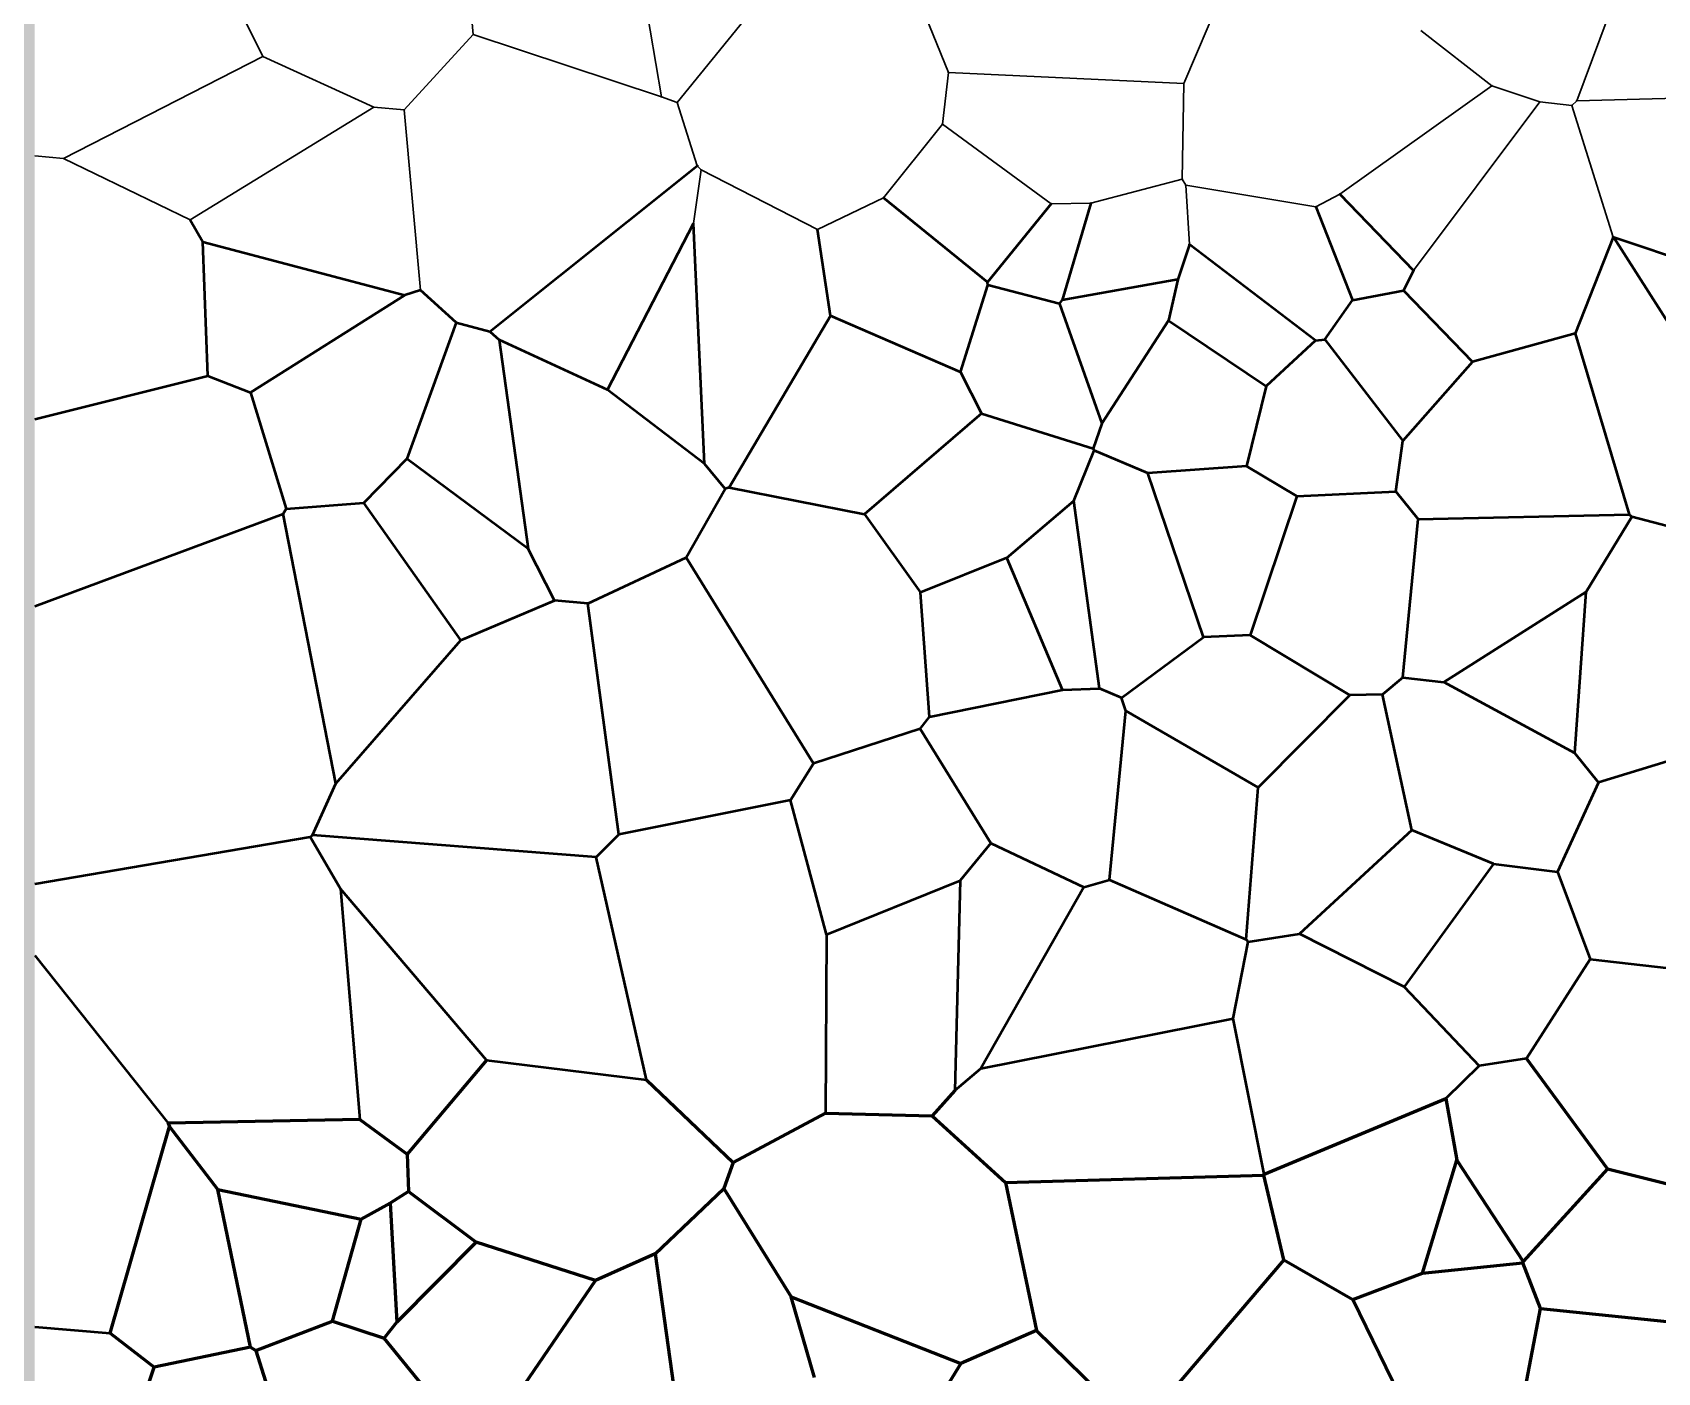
# Model space of a CAD drawing. Header units: metres. Extents: x 0 to 5000, y 0 to 2000.
# Drawn here: x 1009 to 1630, y 730 to 1242 of the extents above; entities that cross this region are included whole.
import ezdxf

# ---------------------------------------------------------------- set-up
doc = ezdxf.new("R2010")
doc.units = ezdxf.units.M

msp = doc.modelspace()

# ---------------------------------------------------------------- hatches: boundary and pattern name
at = {"layer": 'buffer'}
msp.add_hatch(color=7, dxfattribs=at).paths.add_polyline_path([(1000, 500), (1010, 500), (1010, 1500), (1000, 1500), (1000, 500)])
at = {"layer": 'throats'}
for color, points in [(3, [(1233.08, 1312.5), (1233.37, 1312.56), (1249.73, 1217.34), (1249.43, 1217.29), (1233.08, 1312.5)]), (3, [(1097.37, 1232.9), (1097.1, 1232.77), (1069.11, 1288.65), (1069.38, 1288.78), (1097.37, 1232.9)]), (3, [(1336.2, 1283.34), (1336.48, 1283.46), (1359.32, 1226.74), (1359.04, 1226.63), (1336.2, 1283.34)]), (3, [(1174.51, 1274.67), (1174.8, 1274.69), (1177.76, 1241.23), (1177.46, 1241.2), (1174.51, 1274.67)]), (3, [(1469.75, 1271.4), (1470.03, 1271.28), (1449.21, 1222.47), (1448.93, 1222.59), (1469.75, 1271.4)]), (3, [(1599.4, 1215.86), (1599.11, 1215.96), (1618.84, 1269.01), (1619.12, 1268.91), (1599.4, 1215.86)]), (3, [(1295.78, 1265.01), (1296.01, 1264.82), (1255.64, 1215.11), (1255.4, 1215.3), (1295.78, 1265.01)]), (3, [(1539.6, 1242.58), (1539.79, 1242.82), (1566.9, 1221.76), (1566.72, 1221.52), (1539.6, 1242.58)]), (3, [(1177.5, 1241.32), (1177.72, 1241.12), (1151.35, 1212.27), (1151.13, 1212.48), (1177.5, 1241.32)]), (3, [(1249.63, 1217.46), (1249.53, 1217.17), (1177.56, 1241.08), (1177.66, 1241.36), (1249.63, 1217.46)]), (3, [(1097.17, 1232.97), (1097.3, 1232.7), (1021.09, 1193.65), (1020.95, 1193.92), (1097.17, 1232.97)]), (3, [(1139.6, 1213.55), (1139.48, 1213.28), (1097.17, 1232.7), (1097.3, 1232.97), (1139.6, 1213.55)]), (3, [(1357.02, 1206.89), (1356.72, 1206.92), (1359.03, 1226.7), (1359.33, 1226.67), (1357.02, 1206.89)]), (3, [(1359.18, 1226.53), (1359.19, 1226.83), (1449.08, 1222.68), (1449.06, 1222.38), (1359.18, 1226.53)]), (3, [(1249.53, 1217.17), (1249.63, 1217.46), (1255.57, 1215.34), (1255.47, 1215.06), (1249.53, 1217.17)]), (3, [(1448.6, 1185.89), (1448.3, 1185.89), (1448.92, 1222.53), (1449.22, 1222.53), (1448.6, 1185.89)]), (3, [(1508.79, 1180.07), (1508.62, 1180.32), (1566.73, 1221.77), (1566.9, 1221.52), (1508.79, 1180.07)]), (3, [(1566.76, 1221.5), (1566.86, 1221.79), (1585.15, 1215.57), (1585.05, 1215.29), (1566.76, 1221.5)]), (3, [(1642.49, 1217.15), (1642.49, 1216.85), (1599.26, 1215.76), (1599.25, 1216.06), (1642.49, 1217.15)]), (3, [(1139.46, 1213.54), (1139.62, 1213.28), (1069.51, 1170.29), (1069.35, 1170.54), (1139.46, 1213.54)]), (3, [(1139.53, 1213.26), (1139.55, 1213.56), (1151.25, 1212.53), (1151.23, 1212.23), (1139.53, 1213.26)]), (3, [(1157.52, 1143.56), (1157.22, 1143.53), (1151.09, 1212.36), (1151.39, 1212.39), (1157.52, 1143.56)]), (3, [(1263.35, 1191.11), (1263.06, 1191.02), (1255.38, 1215.16), (1255.66, 1215.25), (1263.35, 1191.11)]), (3, [(1537.03, 1150.95), (1536.79, 1151.13), (1584.98, 1215.52), (1585.22, 1215.34), (1537.03, 1150.95)]), (3, [(1585.09, 1215.28), (1585.12, 1215.58), (1597.39, 1214.26), (1597.36, 1213.96), (1585.09, 1215.28)]), (3, [(1597.23, 1214.06), (1597.52, 1214.15), (1613.26, 1163.85), (1612.98, 1163.76), (1597.23, 1214.06)]), (3, [(1599.15, 1216.02), (1599.36, 1215.8), (1597.48, 1214), (1597.27, 1214.22), (1599.15, 1216.02)]), (3, [(1334.49, 1178.67), (1334.26, 1178.85), (1356.75, 1207), (1356.99, 1206.81), (1334.49, 1178.67)]), (3, [(1398.45, 1176.68), (1398.27, 1176.43), (1356.78, 1206.79), (1356.96, 1207.03), (1398.45, 1176.68)]), (3, [(1021.03, 1193.94), (1021.01, 1193.64), (1009.99, 1194.74), (1010.01, 1195.04), (1021.03, 1193.94)]), (3, [(1069.49, 1170.55), (1069.36, 1170.28), (1020.95, 1193.65), (1021.09, 1193.92), (1069.49, 1170.55)]), (2, [(1263.06, 1191.24), (1263.34, 1190.89), (1184.12, 1127.59), (1183.84, 1127.94), (1263.06, 1191.24)]), (3, [(1264.55, 1189.5), (1264.84, 1189.45), (1261.86, 1168.92), (1261.56, 1168.97), (1264.55, 1189.5)]), (3, [(1263.09, 1190.96), (1263.31, 1191.17), (1264.8, 1189.58), (1264.58, 1189.37), (1263.09, 1190.96)]), (3, [(1264.63, 1189.34), (1264.76, 1189.61), (1309.15, 1166.78), (1309.02, 1166.51), (1264.63, 1189.34)]), (3, [(1413.62, 1176.65), (1413.55, 1176.94), (1448.41, 1186.03), (1448.49, 1185.74), (1413.62, 1176.65)]), (3, [(1450.03, 1183.72), (1449.78, 1183.56), (1448.32, 1185.81), (1448.57, 1185.97), (1450.03, 1183.72)]), (3, [(1449.75, 1183.63), (1450.05, 1183.65), (1451.38, 1160.96), (1451.08, 1160.94), (1449.75, 1183.63)]), (3, [(1499.61, 1175.46), (1499.56, 1175.17), (1449.88, 1183.49), (1449.93, 1183.79), (1499.61, 1175.46)]), (3, [(1499.66, 1175.18), (1499.52, 1175.45), (1508.63, 1180.33), (1508.77, 1180.06), (1499.66, 1175.18)]), (2, [(1537.07, 1151.2), (1536.75, 1150.89), (1508.54, 1180.04), (1508.87, 1180.35), (1537.07, 1151.2)]), (3, [(1334.31, 1178.9), (1334.44, 1178.63), (1309.15, 1166.51), (1309.02, 1166.78), (1334.31, 1178.9)]), (2, [(1334.24, 1178.59), (1334.52, 1178.94), (1374.22, 1146.68), (1373.94, 1146.33), (1334.24, 1178.59)]), (2, [(1374.26, 1146.36), (1373.91, 1146.65), (1398.19, 1176.7), (1398.54, 1176.41), (1374.26, 1146.36)]), (3, [(1398.37, 1176.4), (1398.36, 1176.7), (1413.58, 1176.95), (1413.59, 1176.65), (1398.37, 1176.4)]), (2, [(1402.82, 1139.59), (1402.39, 1139.72), (1413.37, 1176.86), (1413.8, 1176.73), (1402.82, 1139.59)]), (2, [(1513.75, 1139.75), (1513.33, 1139.58), (1499.38, 1175.23), (1499.8, 1175.4), (1513.75, 1139.75)]), (2, [(1074.41, 1162.1), (1074.02, 1161.88), (1069.23, 1170.3), (1069.63, 1170.52), (1074.41, 1162.1)]), (2, [(1261.51, 1169.05), (1261.91, 1168.84), (1229.13, 1105.31), (1228.73, 1105.51), (1261.51, 1169.05)]), (2, [(1261.49, 1168.94), (1261.94, 1168.96), (1266.15, 1077.18), (1265.7, 1077.16), (1261.49, 1168.94)]), (2, [(1073.99, 1161.98), (1074.44, 1162), (1076.33, 1110.75), (1075.88, 1110.73), (1073.99, 1161.98)]), (2, [(1151.43, 1141.85), (1151.32, 1141.41), (1074.16, 1161.77), (1074.28, 1162.21), (1151.43, 1141.85)]), (2, [(1308.86, 1166.61), (1309.31, 1166.68), (1314.32, 1133.78), (1313.87, 1133.71), (1308.86, 1166.61)]), (2, [(1598.9, 1126.91), (1598.48, 1127.07), (1612.91, 1163.89), (1613.33, 1163.72), (1598.9, 1126.91)]), (2, [(1613.53, 1163.89), (1613.37, 1163.47), (1613.04, 1163.59), (1613.2, 1164.01), (1613.53, 1163.89)]), (2, [(1679.36, 1060.45), (1678.98, 1060.21), (1613.26, 1163.56), (1613.64, 1163.8), (1679.36, 1060.45)]), (2, [(1613.38, 1163.46), (1613.52, 1163.89), (1681.75, 1140.99), (1681.61, 1140.56), (1613.38, 1163.46)]), (2, [(1447.04, 1147.55), (1446.62, 1147.69), (1451.02, 1161.02), (1451.45, 1160.88), (1447.04, 1147.55)]), (2, [(1451.1, 1160.77), (1451.37, 1161.13), (1499.5, 1124.42), (1499.23, 1124.07), (1451.1, 1160.77)]), (2, [(1533.21, 1143.32), (1532.81, 1143.53), (1536.71, 1151.15), (1537.11, 1150.94), (1533.21, 1143.32)]), (2, [(1151.45, 1141.42), (1151.31, 1141.84), (1157.31, 1143.76), (1157.44, 1143.33), (1151.45, 1141.42)]), (2, [(1157.22, 1143.38), (1157.53, 1143.71), (1171.21, 1131.27), (1170.91, 1130.93), (1157.22, 1143.38)]), (2, [(1373.98, 1145.5), (1374.41, 1145.37), (1364.01, 1112.07), (1363.58, 1112.21), (1373.98, 1145.5)]), (2, [(1373.86, 1146.48), (1374.31, 1146.53), (1374.42, 1145.46), (1373.97, 1145.41), (1373.86, 1146.48)]), (2, [(1374.14, 1145.22), (1374.25, 1145.65), (1401.72, 1138.51), (1401.6, 1138.07), (1374.14, 1145.22)]), (2, [(1402.65, 1139.43), (1402.57, 1139.88), (1446.79, 1147.84), (1446.87, 1147.4), (1402.65, 1139.43)]), (2, [(1443.52, 1131.92), (1443.08, 1132.01), (1446.61, 1147.67), (1447.05, 1147.57), (1443.52, 1131.92)]), (2, [(1532.97, 1143.64), (1533.06, 1143.2), (1513.58, 1139.44), (1513.5, 1139.89), (1532.97, 1143.64)]), (2, [(1559.57, 1116.26), (1559.25, 1115.95), (1532.85, 1143.27), (1533.17, 1143.58), (1559.57, 1116.26)]), (2, [(1092.59, 1104.24), (1092.35, 1104.62), (1151.26, 1141.82), (1151.5, 1141.44), (1092.59, 1104.24)]), (2, [(1418.03, 1092.65), (1417.6, 1092.5), (1401.45, 1138.21), (1401.87, 1138.36), (1418.03, 1092.65)]), (2, [(1402.42, 1139.78), (1402.79, 1139.53), (1401.84, 1138.16), (1401.47, 1138.42), (1402.42, 1139.78)]), (2, [(1513.36, 1139.79), (1513.73, 1139.54), (1503.22, 1124.53), (1502.85, 1124.79), (1513.36, 1139.79)]), (2, [(1152.48, 1079.02), (1152.06, 1079.18), (1170.85, 1131.18), (1171.27, 1131.02), (1152.48, 1079.02)]), (2, [(1184.03, 1127.98), (1183.92, 1127.55), (1171, 1130.88), (1171.11, 1131.32), (1184.03, 1127.98)]), (2, [(1313.9, 1133.86), (1314.29, 1133.63), (1275.52, 1067.96), (1275.13, 1068.19), (1313.9, 1133.86)]), (2, [(1314, 1133.54), (1314.18, 1133.95), (1363.88, 1112.35), (1363.7, 1111.93), (1314, 1133.54)]), (2, [(1443.11, 1132.09), (1443.49, 1131.84), (1418.01, 1092.45), (1417.63, 1092.69), (1443.11, 1132.09)]), (2, [(1480.73, 1106.98), (1480.48, 1106.61), (1443.17, 1131.78), (1443.42, 1132.15), (1480.73, 1106.98)]), (2, [(1187.7, 1124.72), (1187.4, 1124.38), (1183.83, 1127.6), (1184.13, 1127.93), (1187.7, 1124.72)]), (2, [(1198.77, 1044.66), (1198.32, 1044.6), (1187.33, 1124.52), (1187.77, 1124.58), (1198.77, 1044.66)]), (2, [(1187.45, 1124.34), (1187.64, 1124.75), (1229.03, 1105.61), (1228.84, 1105.21), (1187.45, 1124.34)]), (2, [(1480.76, 1106.63), (1480.45, 1106.96), (1499.21, 1124.41), (1499.52, 1124.08), (1480.76, 1106.63)]), (2, [(1503.01, 1124.88), (1503.06, 1124.43), (1499.39, 1124.02), (1499.34, 1124.47), (1503.01, 1124.88)]), (2, [(1532.97, 1086.1), (1532.61, 1085.82), (1502.86, 1124.52), (1503.21, 1124.8), (1532.97, 1086.1)]), (2, [(1559.47, 1115.89), (1559.35, 1116.32), (1598.63, 1127.21), (1598.75, 1126.77), (1559.47, 1115.89)]), (2, [(1619.48, 1057.87), (1619.05, 1057.74), (1598.47, 1126.93), (1598.9, 1127.05), (1619.48, 1057.87)]), (2, [(1371.96, 1096.46), (1371.56, 1096.26), (1363.59, 1112.04), (1363.99, 1112.24), (1371.96, 1096.46)]), (2, [(1532.96, 1085.81), (1532.62, 1086.11), (1559.24, 1116.25), (1559.58, 1115.96), (1532.96, 1085.81)]), (2, [(1076.06, 1110.96), (1076.16, 1110.52), (1010.05, 1093.96), (1009.95, 1094.4), (1076.06, 1110.96)]), (2, [(1092.56, 1104.64), (1092.39, 1104.22), (1076.03, 1110.53), (1076.19, 1110.95), (1092.56, 1104.64)]), (2, [(1228.79, 1105.23), (1229.07, 1105.59), (1266.06, 1077.35), (1265.79, 1076.99), (1228.79, 1105.23)]), (2, [(1473.25, 1076.21), (1472.81, 1076.32), (1480.39, 1106.85), (1480.82, 1106.74), (1473.25, 1076.21)]), (2, [(1106.37, 1060.01), (1105.94, 1059.88), (1092.26, 1104.36), (1092.69, 1104.49), (1106.37, 1060.01)]), (2, [(1327.22, 1057.78), (1326.93, 1058.12), (1371.61, 1096.53), (1371.91, 1096.19), (1327.22, 1057.78)]), (2, [(1414.55, 1083.19), (1414.41, 1082.76), (1371.69, 1096.14), (1371.83, 1096.57), (1414.55, 1083.19)]), (2, [(1414.69, 1082.9), (1414.27, 1083.05), (1417.6, 1092.65), (1418.03, 1092.5), (1414.69, 1082.9)]), (2, [(1414.66, 1082.35), (1415.08, 1082.19), (1407.3, 1062.98), (1406.88, 1063.15), (1414.66, 1082.35)]), (2, [(1415.07, 1082.38), (1414.68, 1082.16), (1414.29, 1082.86), (1414.68, 1083.08), (1415.07, 1082.38)]), (2, [(1414.78, 1082.06), (1414.96, 1082.48), (1435.44, 1073.8), (1435.26, 1073.39), (1414.78, 1082.06)]), (2, [(1532.57, 1085.99), (1533.01, 1085.93), (1530.28, 1066.57), (1529.84, 1066.63), (1532.57, 1085.99)]), (2, [(1135.89, 1062.09), (1135.57, 1062.4), (1152.11, 1079.26), (1152.43, 1078.94), (1135.89, 1062.09)]), (2, [(1152.13, 1078.92), (1152.4, 1079.28), (1198.68, 1044.81), (1198.41, 1044.45), (1152.13, 1078.92)]), (2, [(1265.76, 1077.03), (1266.1, 1077.31), (1274.04, 1067.72), (1273.7, 1067.44), (1265.76, 1077.03)]), (2, [(1435.37, 1073.37), (1435.33, 1073.82), (1473.02, 1076.49), (1473.05, 1076.04), (1435.37, 1073.37)]), (2, [(1472.92, 1076.07), (1473.15, 1076.46), (1492.37, 1065), (1492.14, 1064.61), (1472.92, 1076.07)]), (2, [(1273.94, 1067.37), (1273.8, 1067.79), (1275.25, 1068.29), (1275.4, 1067.86), (1273.94, 1067.37)]), (2, [(1327.12, 1058.17), (1327.03, 1057.73), (1275.28, 1067.85), (1275.37, 1068.3), (1327.12, 1058.17)]), (2, [(1435.14, 1073.52), (1435.56, 1073.67), (1456.91, 1011.01), (1456.48, 1010.87), (1435.14, 1073.52)]), (2, [(1135.71, 1062.47), (1135.75, 1062.02), (1106.17, 1059.72), (1106.14, 1060.17), (1135.71, 1062.47)]), (2, [(1135.55, 1062.11), (1135.91, 1062.37), (1173, 1009.88), (1172.63, 1009.62), (1135.55, 1062.11)]), (2, [(1273.67, 1067.69), (1274.06, 1067.47), (1259.19, 1041.31), (1258.8, 1041.53), (1273.67, 1067.69)]), (2, [(1406.94, 1063.24), (1407.23, 1062.9), (1381.62, 1041.07), (1381.33, 1041.41), (1406.94, 1063.24)]), (2, [(1406.87, 1063.04), (1407.31, 1063.1), (1417.17, 991.27), (1416.73, 991.21), (1406.87, 1063.04)]), (2, [(1474.69, 1011.65), (1474.26, 1011.79), (1492.04, 1064.88), (1492.47, 1064.73), (1474.69, 1011.65)]), (2, [(1530.05, 1066.82), (1530.07, 1066.37), (1492.26, 1064.58), (1492.24, 1065.03), (1530.05, 1066.82)]), (2, [(1538.84, 1056.1), (1538.49, 1055.82), (1529.88, 1066.46), (1530.23, 1066.74), (1538.84, 1056.1)]), (2, [(1104.81, 1058.29), (1104.97, 1057.86), (1010.08, 1022.58), (1009.92, 1023), (1104.81, 1058.29)]), (2, [(1104.67, 1058.03), (1105.11, 1058.12), (1125.25, 955), (1124.81, 954.91), (1104.67, 1058.03)]), (2, [(1105.97, 1060.07), (1106.34, 1059.82), (1105.08, 1057.95), (1104.7, 1058.2), (1105.97, 1060.07)]), (2, [(1348.72, 1028.15), (1348.35, 1027.89), (1326.89, 1057.82), (1327.25, 1058.08), (1348.72, 1028.15)]), (2, [(1538.44, 1055.98), (1538.89, 1055.94), (1533.05, 995.47), (1532.6, 995.52), (1538.44, 1055.98)]), (2, [(1619.26, 1058.03), (1619.27, 1057.58), (1538.67, 1055.73), (1538.66, 1056.18), (1619.26, 1058.03)]), (2, [(1603.04, 1028.15), (1602.66, 1028.39), (1620.14, 1057.01), (1620.52, 1056.77), (1603.04, 1028.15)]), (2, [(1619.12, 1057.64), (1619.42, 1057.98), (1620.48, 1057.06), (1620.18, 1056.72), (1619.12, 1057.64)]), (2, [(1620.27, 1056.67), (1620.39, 1057.11), (1653.59, 1048.31), (1653.48, 1047.88), (1620.27, 1056.67)]), (2, [(1198.35, 1044.52), (1198.75, 1044.73), (1208.85, 1024.98), (1208.45, 1024.78), (1198.35, 1044.52)]), (2, [(1258.9, 1041.62), (1259.09, 1041.21), (1221.53, 1023.53), (1221.34, 1023.94), (1258.9, 1041.62)]), (2, [(1258.8, 1041.3), (1259.19, 1041.54), (1307.86, 962.72), (1307.47, 962.49), (1258.8, 1041.3)]), (2, [(1348.62, 1027.81), (1348.45, 1028.23), (1381.39, 1041.45), (1381.56, 1041.03), (1348.62, 1027.81)]), (2, [(1381.27, 1041.16), (1381.68, 1041.33), (1402.91, 990.84), (1402.5, 990.66), (1381.27, 1041.16)]), (2, [(1208.56, 1025.09), (1208.73, 1024.67), (1172.9, 1009.54), (1172.72, 1009.96), (1208.56, 1025.09)]), (2, [(1208.63, 1024.66), (1208.67, 1025.1), (1221.45, 1023.96), (1221.41, 1023.51), (1208.63, 1024.66)]), (2, [(1348.31, 1028), (1348.76, 1028.04), (1352.13, 980.49), (1351.68, 980.46), (1348.31, 1028)]), (2, [(1548.62, 993.55), (1548.38, 993.93), (1602.73, 1028.46), (1602.97, 1028.08), (1548.62, 993.55)]), (2, [(1602.63, 1028.28), (1603.08, 1028.25), (1598.8, 966.56), (1598.35, 966.6), (1602.63, 1028.28)]), (2, [(1221.21, 1023.71), (1221.66, 1023.76), (1233.39, 935.52), (1232.94, 935.46), (1221.21, 1023.71)]), (2, [(1172.64, 1009.9), (1172.98, 1009.6), (1125.2, 954.81), (1124.86, 955.1), (1172.64, 1009.9)]), (2, [(1456.56, 1011.12), (1456.83, 1010.76), (1425.47, 987.52), (1425.2, 987.89), (1456.56, 1011.12)]), (2, [(1456.7, 1010.72), (1456.68, 1011.16), (1474.47, 1011.95), (1474.49, 1011.5), (1456.7, 1010.72)]), (2, [(1512.61, 988.93), (1512.37, 988.54), (1474.36, 1011.53), (1474.59, 1011.91), (1512.61, 988.93)]), (2, [(1525.24, 988.83), (1524.95, 989.17), (1532.68, 995.67), (1532.97, 995.32), (1525.24, 988.83)]), (2, [(1548.52, 993.97), (1548.47, 993.52), (1532.8, 995.27), (1532.85, 995.72), (1548.52, 993.97)]), (2, [(1548.39, 993.55), (1548.6, 993.94), (1598.68, 966.78), (1598.47, 966.38), (1548.39, 993.55)]), (2, [(1402.66, 990.97), (1402.75, 990.53), (1351.95, 980.26), (1351.86, 980.7), (1402.66, 990.97)]), (2, [(1416.94, 991.46), (1416.96, 991.01), (1402.71, 990.52), (1402.7, 990.97), (1416.94, 991.46)]), (2, [(1416.86, 991.03), (1417.04, 991.45), (1425.42, 987.91), (1425.25, 987.5), (1416.86, 991.03)]), (2, [(1425.12, 987.63), (1425.55, 987.78), (1427.22, 982.9), (1426.79, 982.75), (1425.12, 987.63)]), (2, [(1477.7, 953.36), (1477.38, 953.67), (1512.33, 988.89), (1512.65, 988.58), (1477.7, 953.36)]), (2, [(1512.5, 988.51), (1512.49, 988.96), (1525.09, 989.22), (1525.1, 988.77), (1512.5, 988.51)]), (2, [(1524.87, 988.95), (1525.31, 989.05), (1536.41, 937.24), (1535.97, 937.15), (1524.87, 988.95)]), (2, [(1426.78, 982.85), (1427.23, 982.8), (1420.89, 918.11), (1420.44, 918.16), (1426.78, 982.85)]), (2, [(1426.89, 982.63), (1427.12, 983.02), (1477.65, 953.71), (1477.42, 953.32), (1426.89, 982.63)]), (2, [(1307.73, 962.39), (1307.59, 962.82), (1348.23, 976.06), (1348.37, 975.63), (1307.73, 962.39)]), (2, [(1348.1, 975.72), (1348.49, 975.96), (1375.5, 932.27), (1375.12, 932.03), (1348.1, 975.72)]), (2, [(1351.72, 980.62), (1352.08, 980.34), (1348.47, 975.7), (1348.12, 975.98), (1351.72, 980.62)]), (2, [(1607.61, 955.14), (1607.48, 955.57), (1656.51, 970.68), (1656.64, 970.25), (1607.61, 955.14)]), (2, [(1307.47, 962.73), (1307.85, 962.49), (1299, 948.46), (1298.62, 948.7), (1307.47, 962.73)]), (2, [(1598.4, 966.44), (1598.75, 966.72), (1607.72, 955.5), (1607.37, 955.22), (1598.4, 966.44)]), (2, [(1124.83, 955.05), (1125.24, 954.86), (1116.33, 935.23), (1115.92, 935.41), (1124.83, 955.05)]), (2, [(1477.31, 953.53), (1477.76, 953.5), (1473.22, 895.38), (1472.77, 895.42), (1477.31, 953.53)]), (2, [(1592.11, 921.2), (1591.7, 921.39), (1607.34, 955.45), (1607.75, 955.26), (1592.11, 921.2)]), (2, [(1233.21, 935.27), (1233.12, 935.71), (1298.76, 948.8), (1298.85, 948.36), (1233.21, 935.27)]), (2, [(1298.59, 948.52), (1299.02, 948.64), (1312.82, 897.32), (1312.39, 897.21), (1298.59, 948.52)]), (2, [(1115.2, 934.88), (1115.28, 934.43), (1010.04, 916.43), (1009.96, 916.88), (1115.2, 934.88)]), (2, [(1127.08, 914.83), (1126.69, 914.6), (1115.05, 934.54), (1115.44, 934.77), (1127.08, 914.83)]), (2, [(1115.99, 935.5), (1116.26, 935.14), (1115.38, 934.48), (1115.11, 934.84), (1115.99, 935.5)]), (2, [(1116.11, 935.1), (1116.14, 935.55), (1224.55, 927.04), (1224.52, 926.59), (1116.11, 935.1)]), (2, [(1233, 935.65), (1233.32, 935.33), (1224.7, 926.66), (1224.38, 926.98), (1233, 935.65)]), (2, [(1363.77, 917.75), (1363.43, 918.03), (1375.14, 932.29), (1375.48, 932.01), (1363.77, 917.75)]), (2, [(1410.99, 915.57), (1410.79, 915.16), (1375.22, 931.95), (1375.41, 932.35), (1410.99, 915.57)]), (2, [(1493.45, 897.46), (1493.14, 897.79), (1536.04, 937.36), (1536.35, 937.03), (1493.45, 897.46)]), (2, [(1536.11, 936.99), (1536.28, 937.41), (1567.53, 924.48), (1567.36, 924.06), (1536.11, 936.99)]), (2, [(1224.32, 926.77), (1224.76, 926.87), (1244, 841.85), (1243.56, 841.75), (1224.32, 926.77)]), (2, [(1533.46, 877.15), (1533.09, 877.41), (1567.26, 924.4), (1567.63, 924.14), (1533.46, 877.15)]), (2, [(1591.94, 921.52), (1591.88, 921.07), (1567.42, 924.05), (1567.47, 924.49), (1591.94, 921.52)]), (2, [(1604.63, 888), (1604.21, 887.84), (1591.7, 921.21), (1592.12, 921.37), (1604.63, 888)]), (2, [(1134.49, 826.59), (1134.04, 826.55), (1126.66, 914.69), (1127.11, 914.73), (1134.49, 826.59)]), (2, [(1126.71, 914.57), (1127.05, 914.86), (1182.82, 849.46), (1182.47, 849.17), (1126.71, 914.57)]), (2, [(1363.52, 918.1), (1363.69, 917.68), (1312.69, 897.06), (1312.52, 897.47), (1363.52, 918.1)]), (2, [(1361.86, 837.68), (1361.41, 837.69), (1363.38, 917.9), (1363.83, 917.89), (1361.86, 837.68)]), (2, [(1371.75, 846.03), (1371.36, 846.25), (1410.69, 915.48), (1411.09, 915.25), (1371.75, 846.03)]), (2, [(1420.6, 918.35), (1420.73, 917.92), (1410.95, 915.15), (1410.83, 915.58), (1420.6, 918.35)]), (2, [(1473.08, 895.61), (1472.9, 895.19), (1420.57, 917.93), (1420.75, 918.34), (1473.08, 895.61)]), (2, [(1312.43, 829.1), (1311.98, 829.1), (1312.38, 897.27), (1312.83, 897.26), (1312.43, 829.1)]), (2, [(1473.49, 894.59), (1473.93, 894.5), (1468.17, 865.19), (1467.73, 865.28), (1473.49, 894.59)]), (2, [(1473.88, 894.69), (1473.54, 894.4), (1472.82, 895.26), (1473.16, 895.54), (1473.88, 894.69)]), (2, [(1493.26, 897.85), (1493.33, 897.4), (1473.74, 894.32), (1473.67, 894.77), (1493.26, 897.85)]), (2, [(1493.19, 897.42), (1493.4, 897.82), (1533.38, 877.48), (1533.17, 877.08), (1493.19, 897.42)]), (2, [(1061.13, 825.32), (1060.77, 825.04), (1009.82, 889.16), (1010.18, 889.44), (1061.13, 825.32)]), (2, [(1604.23, 888.04), (1604.61, 887.8), (1580.18, 849.79), (1579.8, 850.03), (1604.23, 888.04)]), (2, [(1683.45, 878.99), (1683.4, 878.54), (1604.4, 887.7), (1604.45, 888.15), (1683.45, 878.99)]), (2, [(1562.16, 847.28), (1561.83, 846.97), (1533.11, 877.12), (1533.44, 877.43), (1562.16, 847.28)]), (2, [(1467.91, 865.46), (1467.99, 865.02), (1371.6, 845.92), (1371.51, 846.36), (1467.91, 865.46)]), (2, [(1467.73, 865.19), (1468.17, 865.28), (1480.03, 805.77), (1479.59, 805.68), (1467.73, 865.19)]), (1, [(1152.62, 813.15), (1152.16, 813.54), (1182.41, 849.51), (1182.87, 849.12), (1152.62, 813.15)]), (2, [(1243.81, 842.02), (1243.75, 841.57), (1182.62, 849.09), (1182.67, 849.54), (1243.81, 842.02)]), (2, [(1371.41, 846.31), (1371.7, 845.97), (1361.78, 837.51), (1361.49, 837.85), (1371.41, 846.31)]), (2, [(1549.41, 834.46), (1549.1, 834.78), (1561.84, 847.29), (1562.15, 846.97), (1549.41, 834.46)]), (2, [(1562.03, 846.9), (1561.96, 847.35), (1579.95, 850.13), (1580.02, 849.69), (1562.03, 846.9)]), (1, [(1579.74, 849.73), (1580.23, 850.09), (1611.28, 807.99), (1610.8, 807.64), (1579.74, 849.73)]), (1, [(1277.09, 810.4), (1276.67, 809.97), (1243.57, 841.58), (1243.99, 842.01), (1277.09, 810.4)]), (1, [(1353.16, 827.78), (1352.72, 828.18), (1361.41, 837.88), (1361.85, 837.48), (1353.16, 827.78)]), (1, [(1549.14, 834.9), (1549.37, 834.35), (1479.92, 805.45), (1479.69, 806), (1549.14, 834.9)]), (1, [(1553.72, 811.17), (1553.13, 811.07), (1548.96, 834.57), (1549.55, 834.68), (1553.72, 811.17)]), (1, [(1060.96, 824.88), (1060.94, 825.48), (1134.26, 826.87), (1134.27, 826.27), (1060.96, 824.88)]), (1, [(1152.57, 813.59), (1152.22, 813.11), (1134.09, 826.33), (1134.44, 826.82), (1152.57, 813.59)]), (1, [(1312.07, 829.36), (1312.35, 828.83), (1277.02, 809.92), (1276.74, 810.45), (1312.07, 829.36)]), (1, [(1352.95, 828.28), (1352.93, 827.68), (1312.2, 828.8), (1312.22, 829.4), (1352.95, 828.28)]), (1, [(1381.24, 802.72), (1380.83, 802.27), (1352.74, 827.75), (1353.14, 828.2), (1381.24, 802.72)]), (1, [(1061.22, 823.96), (1061.8, 823.8), (1039.17, 744.85), (1038.6, 745.01), (1061.22, 823.96)]), (1, [(1061.79, 824), (1061.23, 823.76), (1060.67, 825.06), (1061.23, 825.3), (1061.79, 824)]), (1, [(1061.27, 823.7), (1061.75, 824.07), (1080.28, 800.07), (1079.81, 799.71), (1061.27, 823.7)]), (1, [(1153.1, 799.11), (1152.5, 799.1), (1152.09, 813.34), (1152.69, 813.36), (1153.1, 799.11)]), (1, [(1273.67, 800.12), (1273.1, 800.32), (1276.6, 810.28), (1277.16, 810.09), (1273.67, 800.12)]), (1, [(1553.13, 811.21), (1553.71, 811.03), (1540.57, 767.78), (1539.99, 767.95), (1553.13, 811.21)]), (1, [(1579.08, 772.5), (1578.58, 772.17), (1553.17, 810.96), (1553.67, 811.28), (1579.08, 772.5)]), (1, [(1579.05, 772.13), (1578.61, 772.54), (1610.81, 808.02), (1611.26, 807.61), (1579.05, 772.13)]), (1, [(1648.03, 798.82), (1647.89, 798.23), (1610.96, 807.52), (1611.11, 808.1), (1648.03, 798.82)]), (1, [(1393.06, 746.02), (1392.47, 745.9), (1380.74, 802.43), (1381.33, 802.56), (1393.06, 746.02)]), (1, [(1479.69, 805.71), (1479.7, 805.11), (1381.04, 802.2), (1381.02, 802.79), (1479.69, 805.71)]), (1, [(1479.4, 805.34), (1479.99, 805.48), (1487.65, 773.11), (1487.07, 772.97), (1479.4, 805.34)]), (1, [(1479.52, 805.82), (1480.09, 805.62), (1479.98, 805.31), (1479.41, 805.51), (1479.52, 805.82)]), (1, [(1079.75, 799.83), (1080.34, 799.95), (1092.75, 739.66), (1092.16, 739.54), (1079.75, 799.83)]), (1, [(1134.79, 788.82), (1134.67, 788.23), (1079.98, 799.6), (1080.1, 800.19), (1134.79, 788.82)]), (1, [(1145.74, 794.96), (1146.03, 794.44), (1134.88, 788.26), (1134.59, 788.78), (1145.74, 794.96)]), (1, [(1146.05, 794.45), (1145.73, 794.95), (1152.64, 799.36), (1152.96, 798.85), (1146.05, 794.45)]), (1, [(1178.9, 780.01), (1178.54, 779.53), (1152.62, 798.86), (1152.98, 799.34), (1178.9, 780.01)]), (1, [(1273.18, 800.44), (1273.59, 800), (1247.36, 775.01), (1246.94, 775.45), (1273.18, 800.44)]), (1, [(1299.33, 759.04), (1298.83, 758.72), (1273.13, 800.06), (1273.64, 800.38), (1299.33, 759.04)]), (1, [(1134.44, 788.6), (1135.02, 788.44), (1124.08, 749.51), (1123.5, 749.67), (1134.44, 788.6)]), (1, [(1148.69, 749.23), (1148.1, 749.2), (1145.59, 794.68), (1146.19, 794.72), (1148.69, 749.23)]), (1, [(1148.61, 749), (1148.18, 749.43), (1178.51, 779.98), (1178.93, 779.56), (1148.61, 749)]), (1, [(1178.63, 779.48), (1178.81, 780.05), (1224.43, 765.42), (1224.25, 764.84), (1178.63, 779.48)]), (1, [(1224.46, 764.86), (1224.22, 765.4), (1247.03, 775.5), (1247.27, 774.95), (1224.46, 764.86)]), (1, [(1256.15, 711.99), (1255.56, 711.91), (1246.85, 775.19), (1247.45, 775.27), (1256.15, 711.99)]), (1, [(1444.54, 722.4), (1444.09, 722.79), (1487.13, 773.24), (1487.59, 772.85), (1444.54, 722.4)]), (1, [(1513.85, 758.05), (1513.55, 757.53), (1487.21, 772.78), (1487.51, 773.3), (1513.85, 758.05)]), (1, [(1578.56, 772.15), (1578.62, 771.55), (1540.31, 767.56), (1540.25, 768.16), (1578.56, 772.15)]), (1, [(1578.31, 771.74), (1578.87, 771.96), (1585.71, 754.54), (1585.16, 754.32), (1578.31, 771.74)]), (1, [(1578.56, 772.47), (1579.1, 772.2), (1578.86, 771.72), (1578.32, 771.98), (1578.56, 772.47)]), (1, [(1224.1, 765.3), (1224.59, 764.96), (1179.48, 699.13), (1178.99, 699.47), (1224.1, 765.3)]), (1, [(1540.17, 768.14), (1540.38, 767.58), (1513.81, 757.51), (1513.59, 758.07), (1540.17, 768.14)]), (1, [(1298.79, 758.8), (1299.37, 758.96), (1308.25, 728.08), (1307.68, 727.91), (1298.79, 758.8)]), (1, [(1364.04, 733.72), (1363.82, 733.16), (1298.97, 758.6), (1299.19, 759.16), (1364.04, 733.72)]), (1, [(1513.43, 757.66), (1513.97, 757.92), (1531.67, 721.67), (1531.13, 721.41), (1513.43, 757.66)]), (1, [(1585.14, 754.49), (1585.73, 754.37), (1579.51, 721.64), (1578.92, 721.75), (1585.14, 754.49)]), (1, [(1642.4, 748.86), (1642.34, 748.27), (1585.4, 754.13), (1585.47, 754.73), (1642.4, 748.86)]), (2, [(1038.9, 745.15), (1038.87, 744.7), (1009.98, 747.11), (1010.02, 747.56), (1038.9, 745.15)]), (1, [(1055.84, 732.26), (1055.47, 731.79), (1038.7, 744.69), (1039.07, 745.17), (1055.84, 732.26)]), (1, [(1123.68, 749.87), (1123.9, 749.31), (1094.62, 738.09), (1094.4, 738.65), (1123.68, 749.87)]), (1, [(1143.69, 743.4), (1143.5, 742.83), (1123.7, 749.3), (1123.88, 749.87), (1143.69, 743.4)]), (1, [(1148.16, 749.4), (1148.63, 749.03), (1143.83, 742.93), (1143.36, 743.3), (1148.16, 749.4)]), (1, [(1364.04, 733.17), (1363.81, 733.72), (1392.65, 746.23), (1392.89, 745.68), (1364.04, 733.17)]), (1, [(1422.7, 717.19), (1422.28, 716.77), (1392.56, 745.74), (1392.98, 746.17), (1422.7, 717.19)]), (1, [(1055.72, 731.73), (1055.6, 732.32), (1092.39, 739.9), (1092.52, 739.31), (1055.72, 731.73)]), (1, [(1094.67, 738.63), (1094.36, 738.12), (1092.3, 739.35), (1092.61, 739.86), (1094.67, 738.63)]), (1, [(1143.36, 742.93), (1143.83, 743.31), (1179.47, 699.49), (1179, 699.11), (1143.36, 742.93)]), (1, [(1106.29, 702.14), (1105.72, 701.96), (1094.23, 738.28), (1094.8, 738.46), (1106.29, 702.14)]), (1, [(1351.78, 713.02), (1351.26, 713.33), (1363.67, 733.6), (1364.18, 733.29), (1351.78, 713.02)]), (1, [(1055.37, 732.12), (1055.94, 731.93), (1043.37, 694.21), (1042.8, 694.4), (1055.37, 732.12)])]:
    msp.add_hatch(color=color, dxfattribs=at).paths.add_polyline_path(points)

# ---------------------------------------------------------------- linework, layer by layer
at = {"layer": 'junctions'}
for centre, radius in [((1177.61, 1241.22), 0.15), ((1097.23, 1232.84), 0.15), ((1359.18, 1226.68), 0.15), ((1249.58, 1217.32), 0.15), ((1449.07, 1222.53), 0.15), ((1566.81, 1221.64), 0.15), ((1139.54, 1213.41), 0.15), ((1151.24, 1212.38), 0.15), ((1255.52, 1215.2), 0.15), ((1585.1, 1215.43), 0.15), ((1597.37, 1214.11), 0.15), ((1599.26, 1215.91), 0.15), ((1356.87, 1206.91), 0.15), ((1021.02, 1193.79), 0.15), ((1263.2, 1191.06), 0.225), ((1264.69, 1189.47), 0.15), ((1448.45, 1185.89), 0.15), ((1449.9, 1183.64), 0.15), ((1508.7, 1180.19), 0.225), ((1334.38, 1178.76), 0.225), ((1398.36, 1176.55), 0.225), ((1413.59, 1176.8), 0.225), ((1499.59, 1175.32), 0.225), ((1069.43, 1170.41), 0.225), ((1261.71, 1168.95), 0.225), ((1074.22, 1161.99), 0.225), ((1309.08, 1166.64), 0.225), ((1451.23, 1160.95), 0.225), ((1613.12, 1163.8), 0.225), ((1613.45, 1163.68), 0.225), ((1536.91, 1151.04), 0.225), ((1157.37, 1143.55), 0.225), ((1374.08, 1146.51), 0.225), ((1374.2, 1145.43), 0.225), ((1446.83, 1147.62), 0.225), ((1533.01, 1143.42), 0.225), ((1151.38, 1141.63), 0.225), ((1401.66, 1138.29), 0.225), ((1402.61, 1139.66), 0.225), ((1513.54, 1139.67), 0.225), ((1171.06, 1131.1), 0.225), ((1314.09, 1133.74), 0.225), ((1443.3, 1131.96), 0.225), ((1183.98, 1127.77), 0.225), ((1187.55, 1124.55), 0.225), ((1499.37, 1124.24), 0.225), ((1503.03, 1124.66), 0.225), ((1598.69, 1126.99), 0.225), ((1363.79, 1112.14), 0.225), ((1559.41, 1116.11), 0.225), ((1076.11, 1110.74), 0.225), ((1228.93, 1105.41), 0.225), ((1480.6, 1106.79), 0.225), ((1092.47, 1104.43), 0.225), ((1371.76, 1096.36), 0.225), ((1417.82, 1092.57), 0.225), ((1414.48, 1082.97), 0.225), ((1414.87, 1082.27), 0.225), ((1532.79, 1085.96), 0.225), ((1152.27, 1079.1), 0.225), ((1265.93, 1077.17), 0.225), ((1473.03, 1076.26), 0.225), ((1275.32, 1068.07), 0.225), ((1435.35, 1073.6), 0.225), ((1135.73, 1062.24), 0.225), ((1273.87, 1067.58), 0.225), ((1407.09, 1063.07), 0.225), ((1492.25, 1064.81), 0.225), ((1530.06, 1066.6), 0.225), ((1104.89, 1058.08), 0.225), ((1106.16, 1059.94), 0.225), ((1327.07, 1057.95), 0.225), ((1538.66, 1055.96), 0.225), ((1619.27, 1057.81), 0.225), ((1620.33, 1056.89), 0.225), ((1198.55, 1044.63), 0.225), ((1259, 1041.42), 0.225), ((1381.47, 1041.24), 0.225), ((1208.65, 1024.88), 0.225), ((1348.53, 1028.02), 0.225), ((1602.85, 1028.27), 0.225), ((1221.43, 1023.74), 0.225), ((1172.81, 1009.75), 0.225), ((1456.69, 1010.94), 0.225), ((1474.48, 1011.72), 0.225), ((1532.82, 995.49), 0.225), ((1548.5, 993.74), 0.225), ((1402.7, 990.75), 0.225), ((1416.95, 991.24), 0.225), ((1425.34, 987.71), 0.225), ((1512.49, 988.74), 0.225), ((1525.09, 989), 0.225), ((1427, 982.82), 0.225), ((1348.3, 975.84), 0.225), ((1351.9, 980.48), 0.225), ((1307.66, 962.61), 0.225), ((1598.57, 966.58), 0.225), ((1125.03, 954.96), 0.225), ((1477.54, 953.52), 0.225), ((1607.54, 955.36), 0.225), ((1298.81, 948.58), 0.225), ((1115.24, 934.66), 0.225), ((1116.12, 935.32), 0.225), ((1233.16, 935.49), 0.225), ((1375.31, 932.15), 0.225), ((1536.19, 937.2), 0.225), ((1224.54, 926.82), 0.225), ((1567.45, 924.27), 0.225), ((1591.91, 921.29), 0.225), ((1126.88, 914.71), 0.225), ((1363.6, 917.89), 0.225), ((1410.89, 915.36), 0.225), ((1420.66, 918.14), 0.225), ((1312.61, 897.26), 0.225), ((1472.99, 895.4), 0.225), ((1473.71, 894.54), 0.225), ((1493.3, 897.62), 0.225), ((1604.42, 887.92), 0.225), ((1533.28, 877.28), 0.225), ((1467.95, 865.24), 0.225), ((1182.64, 849.32), 0.3), ((1371.55, 846.14), 0.225), ((1561.99, 847.13), 0.225), ((1579.99, 849.91), 0.3), ((1243.78, 841.8), 0.3), ((1361.63, 837.68), 0.3), ((1549.26, 834.62), 0.3), ((1134.27, 826.57), 0.3), ((1312.21, 829.1), 0.3), ((1352.94, 827.98), 0.3), ((1060.95, 825.18), 0.3), ((1061.51, 823.88), 0.3), ((1152.39, 813.35), 0.3), ((1276.88, 810.18), 0.3), ((1553.42, 811.12), 0.3), ((1611.04, 807.81), 0.3), ((1381.03, 802.49), 0.3), ((1479.69, 805.41), 0.3), ((1479.81, 805.72), 0.3), ((1080.04, 799.89), 0.3), ((1145.89, 794.7), 0.3), ((1152.8, 799.1), 0.3), ((1273.39, 800.22), 0.3), ((1134.73, 788.52), 0.3), ((1178.72, 779.77), 0.3), ((1247.15, 775.23), 0.3), ((1487.36, 773.04), 0.3), ((1578.59, 771.85), 0.3), ((1578.83, 772.33), 0.3), ((1224.34, 765.13), 0.3), ((1540.28, 767.86), 0.3), ((1299.08, 758.88), 0.3), ((1513.7, 757.79), 0.3), ((1585.43, 754.43), 0.3), ((1038.89, 744.93), 0.3), ((1123.79, 749.59), 0.3), ((1148.4, 749.22), 0.3), ((1392.77, 745.96), 0.3), ((1092.46, 739.6), 0.3), ((1143.59, 743.12), 0.3), ((1094.51, 738.37), 0.3), ((1363.93, 733.44), 0.3), ((1055.66, 732.02), 0.3)]:
    msp.add_circle(centre, radius, dxfattribs=at)
at = {"layer": 'throat_lines', "color": 3, "lineweight": 30}
for p, q in [((1249.58, 1217.32), (1233.23, 1312.53)), ((1069.25, 1288.71), (1097.23, 1232.84)), ((1359.18, 1226.68), (1336.34, 1283.4)), ((1177.61, 1241.22), (1174.66, 1274.68)), ((1449.07, 1222.53), (1469.89, 1271.34)), ((1618.98, 1268.96), (1599.26, 1215.91)), ((1255.52, 1215.2), (1295.89, 1264.91)), ((1566.81, 1221.64), (1539.69, 1242.7)), ((1151.24, 1212.38), (1177.61, 1241.22)), ((1177.61, 1241.22), (1249.58, 1217.32)), ((1021.02, 1193.79), (1097.23, 1232.84)), ((1097.23, 1232.84), (1139.54, 1213.41)), ((1359.18, 1226.68), (1356.87, 1206.91)), ((1449.07, 1222.53), (1359.18, 1226.68)), ((1255.52, 1215.2), (1249.58, 1217.32)), ((1449.07, 1222.53), (1448.45, 1185.89)), ((1566.81, 1221.64), (1508.7, 1180.19)), ((1585.1, 1215.43), (1566.81, 1221.64)), ((1069.43, 1170.41), (1139.54, 1213.41)), ((1151.24, 1212.38), (1139.54, 1213.41)), ((1151.24, 1212.38), (1157.37, 1143.55)), ((1255.52, 1215.2), (1263.2, 1191.06)), ((1585.1, 1215.43), (1536.91, 1151.04)), ((1597.37, 1214.11), (1585.1, 1215.43)), ((1597.37, 1214.11), (1599.26, 1215.91)), ((1613.12, 1163.8), (1597.37, 1214.11)), ((1599.26, 1215.91), (1642.49, 1217)), ((1356.87, 1206.91), (1334.38, 1178.76)), ((1356.87, 1206.91), (1398.36, 1176.55)), ((1010, 1194.89), (1021.02, 1193.79)), ((1021.02, 1193.79), (1069.43, 1170.41)), ((1261.71, 1168.95), (1264.69, 1189.47)), ((1264.69, 1189.47), (1263.2, 1191.06)), ((1309.08, 1166.64), (1264.69, 1189.47)), ((1448.45, 1185.89), (1413.59, 1176.8)), ((1448.45, 1185.89), (1449.9, 1183.64)), ((1451.23, 1160.95), (1449.9, 1183.64)), ((1449.9, 1183.64), (1499.59, 1175.32)), ((1508.7, 1180.19), (1499.59, 1175.32)), ((1309.08, 1166.64), (1334.38, 1178.76)), ((1413.59, 1176.8), (1398.36, 1176.55))]:
    msp.add_line(p, q, dxfattribs=at)
at = {"layer": 'throat_lines', "color": 2, "lineweight": 50}
for p, q in [((1183.98, 1127.77), (1263.2, 1191.06)), ((1508.7, 1180.19), (1536.91, 1151.04)), ((1374.08, 1146.51), (1334.38, 1178.76)), ((1398.36, 1176.55), (1374.08, 1146.51)), ((1413.59, 1176.8), (1402.61, 1139.66)), ((1499.59, 1175.32), (1513.54, 1139.67)), ((1069.43, 1170.41), (1074.22, 1161.99)), ((1228.93, 1105.41), (1261.71, 1168.95)), ((1265.93, 1077.17), (1261.71, 1168.95)), ((1076.11, 1110.74), (1074.22, 1161.99)), ((1074.22, 1161.99), (1151.38, 1141.63)), ((1314.09, 1133.74), (1309.08, 1166.64)), ((1613.12, 1163.8), (1598.69, 1126.99)), ((1613.12, 1163.8), (1613.45, 1163.68)), ((1681.68, 1140.78), (1613.45, 1163.68)), ((1613.45, 1163.68), (1679.17, 1060.33)), ((1451.23, 1160.95), (1446.83, 1147.62)), ((1499.37, 1124.24), (1451.23, 1160.95)), ((1536.91, 1151.04), (1533.01, 1143.42)), ((1157.37, 1143.55), (1151.38, 1141.63)), ((1171.06, 1131.1), (1157.37, 1143.55)), ((1363.79, 1112.14), (1374.2, 1145.43)), ((1374.2, 1145.43), (1374.08, 1146.51)), ((1401.66, 1138.29), (1374.2, 1145.43)), ((1446.83, 1147.62), (1402.61, 1139.66)), ((1446.83, 1147.62), (1443.3, 1131.96)), ((1513.54, 1139.67), (1533.01, 1143.42)), ((1533.01, 1143.42), (1559.41, 1116.11)), ((1151.38, 1141.63), (1092.47, 1104.43)), ((1401.66, 1138.29), (1402.61, 1139.66)), ((1401.66, 1138.29), (1417.82, 1092.57)), ((1503.03, 1124.66), (1513.54, 1139.67)), ((1171.06, 1131.1), (1152.27, 1079.1)), ((1171.06, 1131.1), (1183.98, 1127.77)), ((1275.32, 1068.07), (1314.09, 1133.74)), ((1363.79, 1112.14), (1314.09, 1133.74)), ((1417.82, 1092.57), (1443.3, 1131.96)), ((1443.3, 1131.96), (1480.6, 1106.79)), ((1183.98, 1127.77), (1187.55, 1124.55)), ((1228.93, 1105.41), (1187.55, 1124.55)), ((1187.55, 1124.55), (1198.55, 1044.63)), ((1499.37, 1124.24), (1480.6, 1106.79)), ((1499.37, 1124.24), (1503.03, 1124.66)), ((1503.03, 1124.66), (1532.79, 1085.96)), ((1598.69, 1126.99), (1559.41, 1116.11)), ((1598.69, 1126.99), (1619.27, 1057.81)), ((1363.79, 1112.14), (1371.76, 1096.36)), ((1559.41, 1116.11), (1532.79, 1085.96)), ((1010, 1094.18), (1076.11, 1110.74)), ((1076.11, 1110.74), (1092.47, 1104.43)), ((1265.93, 1077.17), (1228.93, 1105.41)), ((1480.6, 1106.79), (1473.03, 1076.26)), ((1092.47, 1104.43), (1106.16, 1059.94)), ((1371.76, 1096.36), (1327.07, 1057.95)), ((1371.76, 1096.36), (1414.48, 1082.97)), ((1417.82, 1092.57), (1414.48, 1082.97)), ((1407.09, 1063.07), (1414.87, 1082.27)), ((1414.48, 1082.97), (1414.87, 1082.27)), ((1435.35, 1073.6), (1414.87, 1082.27)), ((1530.06, 1066.6), (1532.79, 1085.96)), ((1152.27, 1079.1), (1135.73, 1062.24)), ((1198.55, 1044.63), (1152.27, 1079.1)), ((1273.87, 1067.58), (1265.93, 1077.17)), ((1473.03, 1076.26), (1435.35, 1073.6)), ((1492.25, 1064.81), (1473.03, 1076.26)), ((1275.32, 1068.07), (1273.87, 1067.58)), ((1275.32, 1068.07), (1327.07, 1057.95)), ((1456.69, 1010.94), (1435.35, 1073.6)), ((1106.16, 1059.94), (1135.73, 1062.24)), ((1172.81, 1009.75), (1135.73, 1062.24)), ((1259, 1041.42), (1273.87, 1067.58)), ((1381.47, 1041.24), (1407.09, 1063.07)), ((1416.95, 991.24), (1407.09, 1063.07)), ((1492.25, 1064.81), (1474.48, 1011.72)), ((1492.25, 1064.81), (1530.06, 1066.6)), ((1530.06, 1066.6), (1538.66, 1055.96)), ((1010, 1022.79), (1104.89, 1058.08)), ((1104.89, 1058.08), (1106.16, 1059.94)), ((1125.03, 954.96), (1104.89, 1058.08)), ((1327.07, 1057.95), (1348.53, 1028.02)), ((1532.82, 995.49), (1538.66, 1055.96)), ((1538.66, 1055.96), (1619.27, 1057.81)), ((1620.33, 1056.89), (1602.85, 1028.27)), ((1620.33, 1056.89), (1619.27, 1057.81)), ((1653.54, 1048.1), (1620.33, 1056.89)), ((1208.65, 1024.88), (1198.55, 1044.63)), ((1221.43, 1023.74), (1259, 1041.42)), ((1307.66, 962.61), (1259, 1041.42)), ((1381.47, 1041.24), (1348.53, 1028.02)), ((1402.7, 990.75), (1381.47, 1041.24)), ((1172.81, 1009.75), (1208.65, 1024.88)), ((1221.43, 1023.74), (1208.65, 1024.88)), ((1351.9, 980.48), (1348.53, 1028.02)), ((1602.85, 1028.27), (1548.5, 993.74)), ((1598.57, 966.58), (1602.85, 1028.27)), ((1233.16, 935.49), (1221.43, 1023.74)), ((1125.03, 954.96), (1172.81, 1009.75)), ((1425.34, 987.71), (1456.69, 1010.94)), ((1474.48, 1011.72), (1456.69, 1010.94)), ((1474.48, 1011.72), (1512.49, 988.74)), ((1532.82, 995.49), (1525.09, 989)), ((1532.82, 995.49), (1548.5, 993.74)), ((1598.57, 966.58), (1548.5, 993.74)), ((1351.9, 980.48), (1402.7, 990.75)), ((1402.7, 990.75), (1416.95, 991.24)), ((1425.34, 987.71), (1416.95, 991.24)), ((1427, 982.82), (1425.34, 987.71)), ((1512.49, 988.74), (1477.54, 953.52)), ((1525.09, 989), (1512.49, 988.74)), ((1536.19, 937.2), (1525.09, 989)), ((1420.66, 918.14), (1427, 982.82)), ((1477.54, 953.52), (1427, 982.82)), ((1348.3, 975.84), (1307.66, 962.61)), ((1348.3, 975.84), (1351.9, 980.48)), ((1375.31, 932.15), (1348.3, 975.84)), ((1656.58, 970.46), (1607.54, 955.36)), ((1298.81, 948.58), (1307.66, 962.61)), ((1607.54, 955.36), (1598.57, 966.58)), ((1116.12, 935.32), (1125.03, 954.96)), ((1472.99, 895.4), (1477.54, 953.52)), ((1607.54, 955.36), (1591.91, 921.29)), ((1298.81, 948.58), (1233.16, 935.49)), ((1312.61, 897.26), (1298.81, 948.58)), ((1010, 916.65), (1115.24, 934.66)), ((1115.24, 934.66), (1116.12, 935.32)), ((1115.24, 934.66), (1126.88, 914.71)), ((1224.54, 926.82), (1116.12, 935.32)), ((1224.54, 926.82), (1233.16, 935.49)), ((1375.31, 932.15), (1363.6, 917.89)), ((1375.31, 932.15), (1410.89, 915.36)), ((1536.19, 937.2), (1493.3, 897.62)), ((1567.45, 924.27), (1536.19, 937.2)), ((1243.78, 841.8), (1224.54, 926.82)), ((1567.45, 924.27), (1533.28, 877.28)), ((1567.45, 924.27), (1591.91, 921.29)), ((1591.91, 921.29), (1604.42, 887.92)), ((1126.88, 914.71), (1134.27, 826.57)), ((1182.64, 849.32), (1126.88, 914.71)), ((1312.61, 897.26), (1363.6, 917.89)), ((1363.6, 917.89), (1361.63, 837.68)), ((1410.89, 915.36), (1371.55, 846.14)), ((1410.89, 915.36), (1420.66, 918.14)), ((1420.66, 918.14), (1472.99, 895.4)), ((1312.61, 897.26), (1312.21, 829.1)), ((1467.95, 865.24), (1473.71, 894.54)), ((1472.99, 895.4), (1473.71, 894.54)), ((1473.71, 894.54), (1493.3, 897.62)), ((1533.28, 877.28), (1493.3, 897.62)), ((1010, 889.3), (1060.95, 825.18)), ((1579.99, 849.91), (1604.42, 887.92)), ((1604.42, 887.92), (1683.43, 878.77)), ((1533.28, 877.28), (1561.99, 847.13)), ((1371.55, 846.14), (1467.95, 865.24)), ((1479.81, 805.72), (1467.95, 865.24)), ((1182.64, 849.32), (1243.78, 841.8)), ((1361.63, 837.68), (1371.55, 846.14)), ((1561.99, 847.13), (1549.26, 834.62)), ((1579.99, 849.91), (1561.99, 847.13)), ((1010, 747.34), (1038.89, 744.93))]:
    msp.add_line(p, q, dxfattribs=at)
at = {"layer": 'throat_lines', "color": 1, "lineweight": 60}
for p, q in [((1182.64, 849.32), (1152.39, 813.35)), ((1611.04, 807.81), (1579.99, 849.91)), ((1243.78, 841.8), (1276.88, 810.18)), ((1361.63, 837.68), (1352.94, 827.98)), ((1479.81, 805.72), (1549.26, 834.62)), ((1549.26, 834.62), (1553.42, 811.12)), ((1134.27, 826.57), (1060.95, 825.18)), ((1134.27, 826.57), (1152.39, 813.35)), ((1276.88, 810.18), (1312.21, 829.1)), ((1312.21, 829.1), (1352.94, 827.98)), ((1352.94, 827.98), (1381.03, 802.49)), ((1038.89, 744.93), (1061.51, 823.88)), ((1060.95, 825.18), (1061.51, 823.88)), ((1080.04, 799.89), (1061.51, 823.88)), ((1152.39, 813.35), (1152.8, 799.1)), ((1276.88, 810.18), (1273.39, 800.22)), ((1540.28, 767.86), (1553.42, 811.12)), ((1553.42, 811.12), (1578.83, 772.33)), ((1611.04, 807.81), (1578.83, 772.33)), ((1611.04, 807.81), (1647.96, 798.52)), ((1381.03, 802.49), (1479.69, 805.41)), ((1381.03, 802.49), (1392.77, 745.96)), ((1479.69, 805.41), (1479.81, 805.72)), ((1487.36, 773.04), (1479.69, 805.41)), ((1092.46, 739.6), (1080.04, 799.89)), ((1080.04, 799.89), (1134.73, 788.52)), ((1152.8, 799.1), (1145.89, 794.7)), ((1152.8, 799.1), (1178.72, 779.77)), ((1247.15, 775.23), (1273.39, 800.22)), ((1273.39, 800.22), (1299.08, 758.88)), ((1134.73, 788.52), (1145.89, 794.7)), ((1145.89, 794.7), (1148.4, 749.22)), ((1123.79, 749.59), (1134.73, 788.52)), ((1178.72, 779.77), (1148.4, 749.22)), ((1224.34, 765.13), (1178.72, 779.77)), ((1247.15, 775.23), (1224.34, 765.13)), ((1247.15, 775.23), (1255.86, 711.95)), ((1487.36, 773.04), (1444.32, 722.59)), ((1487.36, 773.04), (1513.7, 757.79)), ((1540.28, 767.86), (1578.59, 771.85)), ((1578.59, 771.85), (1578.83, 772.33)), ((1585.43, 754.43), (1578.59, 771.85)), ((1179.24, 699.3), (1224.34, 765.13)), ((1513.7, 757.79), (1540.28, 767.86)), ((1307.97, 727.99), (1299.08, 758.88)), ((1299.08, 758.88), (1363.93, 733.44)), ((1531.4, 721.54), (1513.7, 757.79)), ((1579.22, 721.7), (1585.43, 754.43)), ((1585.43, 754.43), (1642.37, 748.57)), ((1094.51, 738.37), (1123.79, 749.59)), ((1123.79, 749.59), (1143.59, 743.12)), ((1143.59, 743.12), (1148.4, 749.22)), ((1392.77, 745.96), (1363.93, 733.44)), ((1392.77, 745.96), (1422.49, 716.98)), ((1038.89, 744.93), (1055.66, 732.02)), ((1092.46, 739.6), (1055.66, 732.02)), ((1092.46, 739.6), (1094.51, 738.37)), ((1179.24, 699.3), (1143.59, 743.12)), ((1094.51, 738.37), (1106.01, 702.05)), ((1363.93, 733.44), (1351.52, 713.18)), ((1043.08, 694.31), (1055.66, 732.02))]:
    msp.add_line(p, q, dxfattribs=at)

doc.saveas('drawing.dxf')
